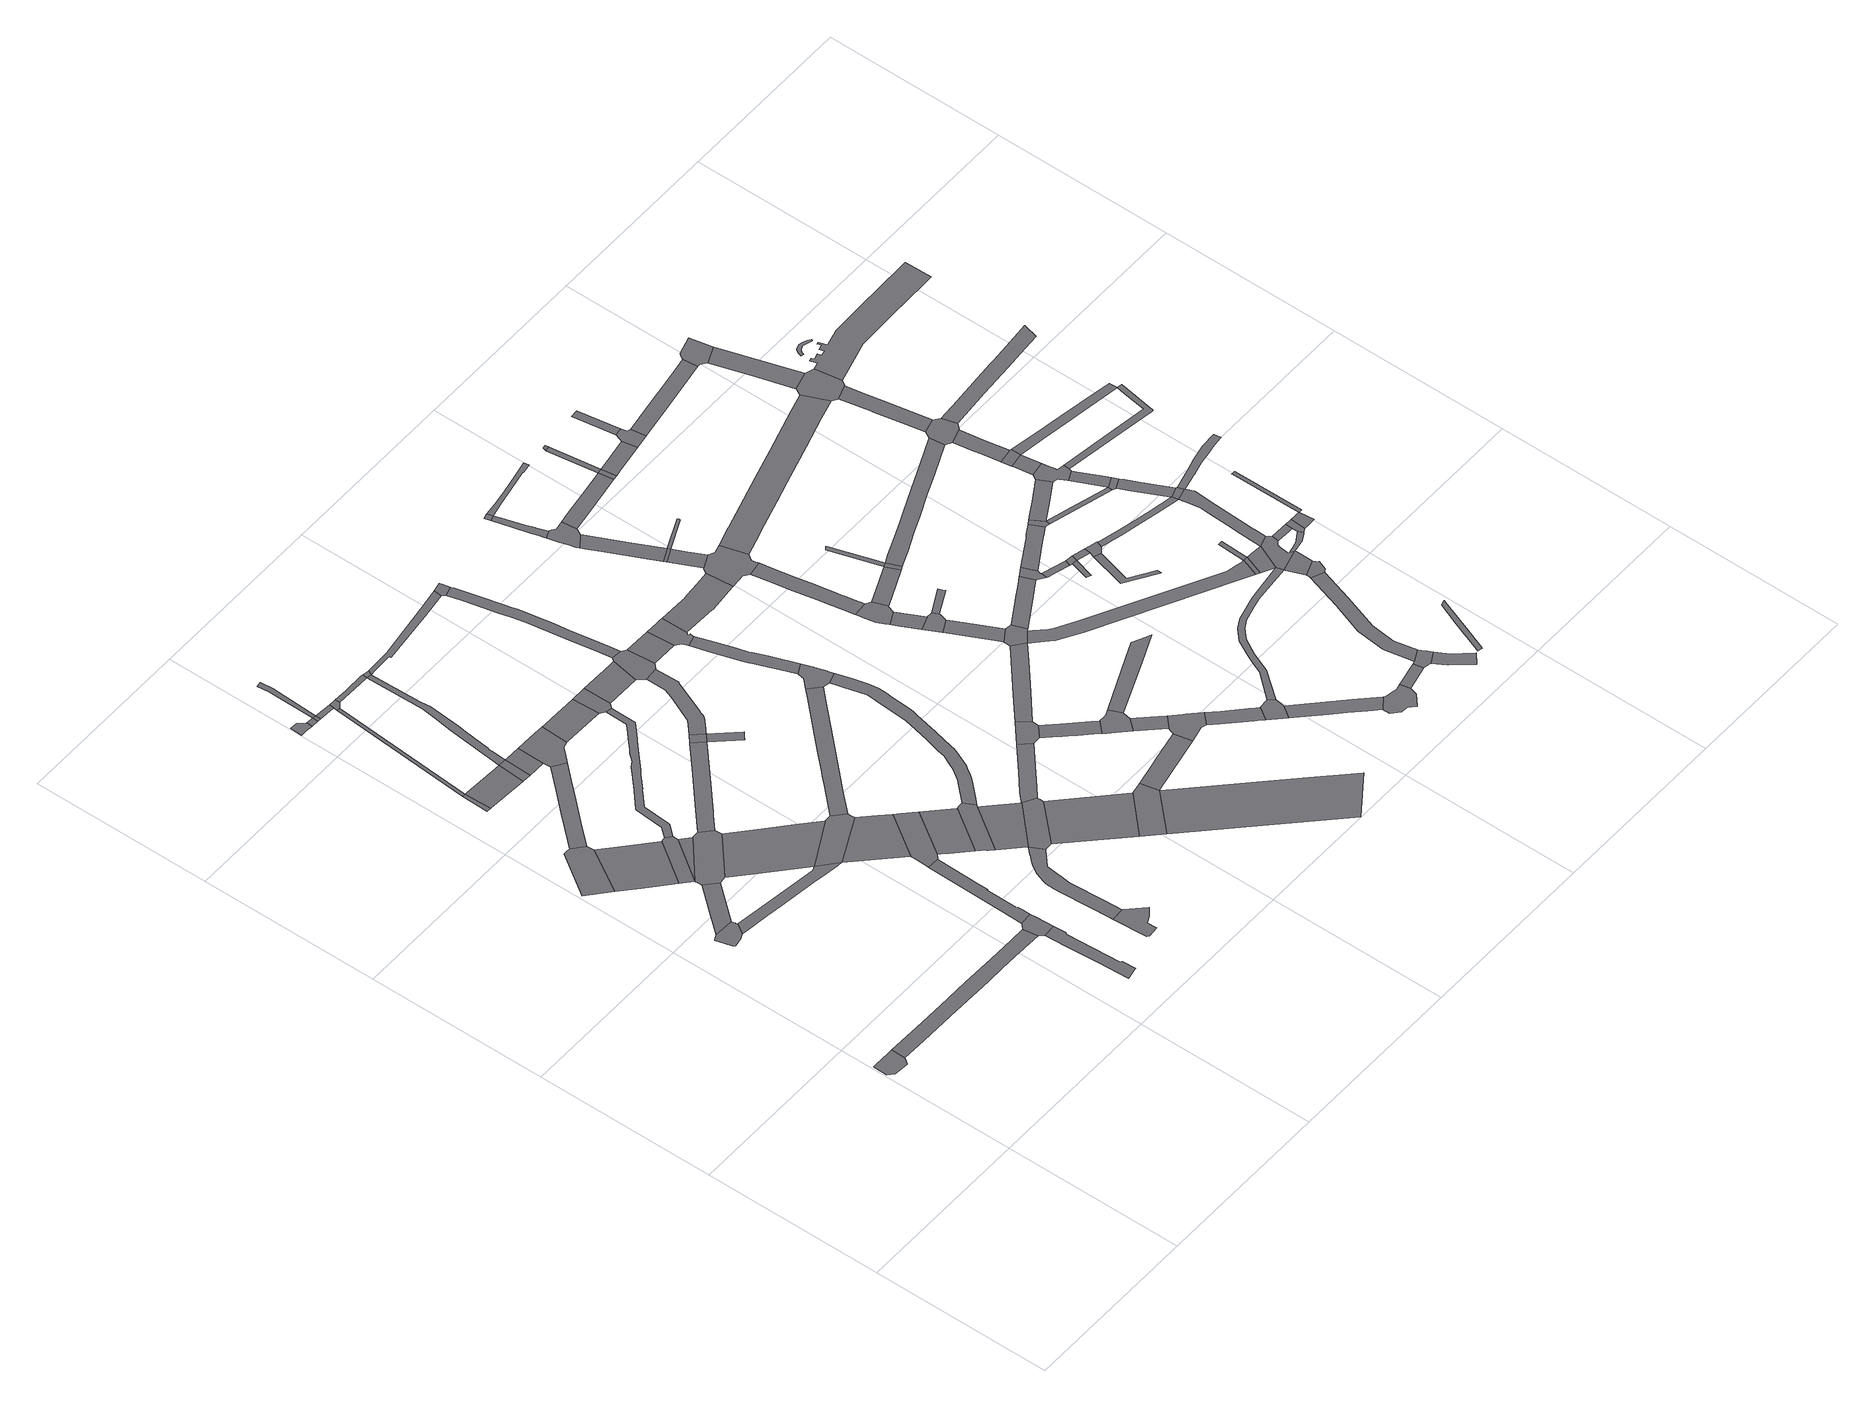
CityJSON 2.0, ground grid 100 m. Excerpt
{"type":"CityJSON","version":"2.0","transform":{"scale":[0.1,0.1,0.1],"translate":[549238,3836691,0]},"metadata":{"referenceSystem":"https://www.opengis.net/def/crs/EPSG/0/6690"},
"CityObjects":{
"road1":{"type":"Road","geometry":[{"type":"MultiSurface","lod":"1","boundaries":[[[0,1,2,3,4,5,6,7,8]]]}]},
"road2":{"type":"Road","geometry":[{"type":"MultiSurface","lod":"1","boundaries":[[[9,10,11,12,13,14,15,16,17,18,19,20,21,22]]]}]},
"road3":{"type":"Road","attributes":{"RoadStructureAttribute.sectionType":"1"},"geometry":[{"type":"MultiSurface","lod":"1","boundaries":[[[23,24,25,26,27,28,8,7,29,30,31,32,33,34,35,36]]]}]},
"road4":{"type":"Road","geometry":[{"type":"MultiSurface","lod":"1","boundaries":[[[37,38,39,40,41,42,43,44]]]}]},
"road5":{"type":"Road","attributes":{"RoadStructureAttribute.sectionType":"1"},"geometry":[{"type":"MultiSurface","lod":"1","boundaries":[[[45,46,47,9,22,48]]]}]},
"road6":{"type":"Road","attributes":{"function":"2","RoadStructureAttribute.sectionType":"1"},"geometry":[{"type":"MultiSurface","lod":"1","boundaries":[[[49,42,41,50,51,52]]]}]},
"road7":{"type":"Road","attributes":{"RoadStructureAttribute.sectionType":"1"},"geometry":[{"type":"MultiSurface","lod":"1","boundaries":[[[53,54,55,56,57,58,59,19,18,60,61,62,63,64,65,66,67]]]}]},
"road8":{"type":"Road","geometry":[{"type":"MultiSurface","lod":"1","boundaries":[[[68,69,70,71]]]}]},
"road9":{"type":"Road","geometry":[{"type":"MultiSurface","lod":"1","boundaries":[[[72,73,52,51,74,75,76,77]]]}]},
"road10":{"type":"Road","attributes":{"function":"2","RoadStructureAttribute.sectionType":"1"},"geometry":[{"type":"MultiSurface","lod":"1","boundaries":[[[75,74,78]]]}]},
"road11":{"type":"Road","geometry":[{"type":"MultiSurface","lod":"1","boundaries":[[[79,80,78,74,81,45,48,82,83,84,85,86,87]]]}]},
"road12":{"type":"Road","attributes":{"RoadStructureAttribute.sectionType":"1"},"geometry":[{"type":"MultiSurface","lod":"1","boundaries":[[[88,89,71,70,90,91,92]]]}]},
"road13":{"type":"Road","attributes":{"RoadStructureAttribute.sectionType":"1"},"geometry":[{"type":"MultiSurface","lod":"1","boundaries":[[[93,94,95,96,37,44,97,98,99,100,101]]]}]},
"road14":{"type":"Road","geometry":[{"type":"MultiSurface","lod":"1","boundaries":[[[102,103,104,105,106,107,108]]]}]},
"road15":{"type":"Road","attributes":{"RoadStructureAttribute.sectionType":"1"},"geometry":[{"type":"MultiSurface","lod":"1","boundaries":[[[109,68,71,110]]]}]},
"road16":{"type":"Road","attributes":{"RoadStructureAttribute.sectionType":"1"},"geometry":[{"type":"MultiSurface","lod":"1","boundaries":[[[111,112,113,114,115,116,117,118,119,120,121]]]}]},
"road17":{"type":"Road","attributes":{"RoadStructureAttribute.sectionType":"1"},"geometry":[{"type":"MultiSurface","lod":"1","boundaries":[[[122,107,106,123,124]]]}]},
"road18":{"type":"Road","geometry":[{"type":"MultiSurface","lod":"1","boundaries":[[[124,123,125,126]]]}]},
"road19":{"type":"Road","geometry":[{"type":"MultiSurface","lod":"1","boundaries":[[[127,128,129,130,36,35,131,117,116]]]}]},
"road20":{"type":"Road","attributes":{"function":"2","RoadStructureAttribute.sectionType":"1"},"geometry":[{"type":"MultiSurface","lod":"1","boundaries":[[[132,133,85,84,134,135,67,136]]]}]},
"road21":{"type":"Road","geometry":[{"type":"MultiSurface","lod":"1","boundaries":[[[137,92,91,138,139]]]}]},
"road22":{"type":"Road","attributes":{"RoadStructureAttribute.sectionType":"1"},"geometry":[{"type":"MultiSurface","lod":"1","boundaries":[[[126,125,140,141,142]]]}]},
"road23":{"type":"Road","attributes":{"RoadStructureAttribute.sectionType":"1"},"geometry":[{"type":"MultiSurface","lod":"1","boundaries":[[[143,144,145,146,124,126]]]}]},
"road24":{"type":"Road","attributes":{"RoadStructureAttribute.sectionType":"1"},"geometry":[{"type":"MultiSurface","lod":"1","boundaries":[[[147,139,138,148,149]]]}]},
"road25":{"type":"Road","geometry":[{"type":"MultiSurface","lod":"1","boundaries":[[[142,141,109,110,150,151,152,153]]]}]},
"road26":{"type":"Road","attributes":{"RoadStructureAttribute.sectionType":"1"},"geometry":[{"type":"MultiSurface","lod":"1","boundaries":[[[154,155,156,157,129,128,158,159,160,161,162,163,164,165]]]}]},
"road27":{"type":"Road","geometry":[{"type":"MultiSurface","lod":"1","boundaries":[[[166,167,136,67,66,168,169,170]]]}]},
"road28":{"type":"Road","attributes":{"RoadStructureAttribute.sectionType":"1"},"geometry":[{"type":"MultiSurface","lod":"1","boundaries":[[[171,172,173,174,175,176,177,137,139,178,179,180,181,182,183,184,185,186,187,188]]]}]},
"road29":{"type":"Road","geometry":[{"type":"MultiSurface","lod":"1","boundaries":[[[189,190,149,148,191,93,101,192,193,194,195]]]}]},
"road30":{"type":"Road","attributes":{"function":"2","RoadStructureAttribute.sectionType":"1"},"geometry":[{"type":"MultiSurface","lod":"1","boundaries":[[[196,168,66,197,198,199]]]}]},
"road31":{"type":"Road","attributes":{"RoadStructureAttribute.sectionType":"1"},"geometry":[{"type":"MultiSurface","lod":"1","boundaries":[[[200,201,202,203,204,205,206,207,208,209,210,211,212,213,214,72,77,215,216,217,218,219,220,221,222,223,224,225,226,227,228,229,230,231]]]}]},
"road32":{"type":"Road","attributes":{"RoadStructureAttribute.sectionType":"1"},"geometry":[{"type":"MultiSurface","lod":"1","boundaries":[[[232,233,153,152,234,171,235]]]}]},
"road33":{"type":"Road","geometry":[{"type":"MultiSurface","lod":"1","boundaries":[[[236,237,238,239,240,241,242,243,244,245]]]}]},
"road34":{"type":"Road","attributes":{"RoadStructureAttribute.sectionType":"1"},"geometry":[{"type":"MultiSurface","lod":"1","boundaries":[[[246,247,248,249,79,87,250,251,252,253,254,255]]]}]},
"road35":{"type":"Road","attributes":{"RoadStructureAttribute.sectionType":"1"},"geometry":[{"type":"MultiSurface","lod":"1","boundaries":[[[256,257,258,259,260,261,262,263,264,265,266,267,268,269,270,271,272,273,239,238,274,275,276,277,278,279,280]]]}]},
"road36":{"type":"Road","geometry":[{"type":"MultiSurface","lod":"1","boundaries":[[[281,199,198,282,283,154,165,284,285,286,287]]]}]},
"road37":{"type":"Road","geometry":[{"type":"MultiSurface","lod":"1","boundaries":[[[235,171,188,288]]]}]},
"road38":{"type":"Road","attributes":{"function":"2","RoadStructureAttribute.sectionType":"1"},"geometry":[{"type":"MultiSurface","lod":"1","boundaries":[[[287,286,289,290,291,292,293]]]}]},
"road39":{"type":"Road","attributes":{"RoadStructureAttribute.sectionType":"1"},"geometry":[{"type":"MultiSurface","lod":"1","boundaries":[[[294,295,195,194,296,297,298,299,300]]]}]},
"road40":{"type":"Road","geometry":[{"type":"MultiSurface","lod":"1","boundaries":[[[301,302,293,292,303,304,305,306,307,308]]]}]},
"road41":{"type":"Road","geometry":[{"type":"MultiSurface","lod":"1","boundaries":[[[309,246,255,310]]]}]},
"road42":{"type":"Road","attributes":{"function":"2","RoadStructureAttribute.sectionType":"7"},"geometry":[{"type":"MultiSurface","lod":"1","boundaries":[[[311,312,307,306,313,256,314]]]}]},
"road43":{"type":"Road","geometry":[{"type":"MultiSurface","lod":"1","boundaries":[[[300,299,315,200,231,316,317,318]]]}]},
"road44":{"type":"Road","geometry":[{"type":"MultiSurface","lod":"1","boundaries":[[[319,320,321,310,255]]]}]},
"road45":{"type":"Road","geometry":[{"type":"MultiSurface","lod":"1","boundaries":[[[314,256,280,322,323,324,325,326,327]]]}]},
"road46":{"type":"Road","attributes":{"RoadStructureAttribute.sectionType":"1"},"geometry":[{"type":"MultiSurface","lod":"1","boundaries":[[[328,329,330,331,332,288,188,333,334,335,336,337,338,339,340,341]]]}]},
"road47":{"type":"Road","attributes":{"RoadStructureAttribute.sectionType":"1"},"geometry":[{"type":"MultiSurface","lod":"1","boundaries":[[[342,343,344,345,346,347,348,166,170,349,350,351,352,353]]]}]},
"road48":{"type":"Road","attributes":{"RoadStructureAttribute.sectionType":"1"},"geometry":[{"type":"MultiSurface","lod":"1","boundaries":[[[354,355,356,357,358,359,360,361,362,363,364,365,366,367,368,369,370,309,310]]]}]},
"road49":{"type":"Road","attributes":{"RoadStructureAttribute.sectionType":"1"},"geometry":[{"type":"MultiSurface","lod":"1","boundaries":[[[371,372,373,318,317,374,375]]]}]},
"road50":{"type":"Road","attributes":{"function":"2","RoadStructureAttribute.sectionType":"1"},"geometry":[{"type":"MultiSurface","lod":"1","boundaries":[[[324,323,376,377,378]]]}]},
"road51":{"type":"Road","geometry":[{"type":"MultiSurface","lod":"1","boundaries":[[[379,380,381,375,374,382,365,364,383,384,385,386,387,388]]]}]},
"road52":{"type":"Road","geometry":[{"type":"MultiSurface","lod":"1","boundaries":[[[389,390,391,378,377,392,393]]]}]},
"road53":{"type":"Road","attributes":{"RoadStructureAttribute.sectionType":"1"},"geometry":[{"type":"MultiSurface","lod":"1","boundaries":[[[394,395,396,397,398,399,400,401,402,403,404,405,406,407,408,409,410,411,412,413,414,415,416,417,418,419,420,421,422,423,424,425,426,427,428,429,430,431,432,433,434,435,436,437,438,439,440,441,442,301,308]]]}]},
"road54":{"type":"Road","attributes":{"RoadStructureAttribute.sectionType":"1"},"geometry":[{"type":"MultiSurface","lod":"1","boundaries":[[[443,444,445,446,447,448,449,314,327,450,451,452,453]]]}]},
"road55":{"type":"Road","attributes":{"RoadStructureAttribute.sectionType":"1"},"geometry":[{"type":"MultiSurface","lod":"1","boundaries":[[[454,455,456,457,458,459,460,461,462,463,464,465,466,467,468,469,470,471,472,473,474,475,476,477,478,479,480,481,482,483,379,388]]]}]},
"road56":{"type":"Road","geometry":[{"type":"MultiSurface","lod":"1","boundaries":[[[484,485,328,341,471,470]]]}]},
"road57":{"type":"Road","attributes":{"RoadStructureAttribute.sectionType":"1"},"geometry":[{"type":"MultiSurface","lod":"1","boundaries":[[[385,384,486,487]]]}]},
"road58":{"type":"Road","geometry":[{"type":"MultiSurface","lod":"1","boundaries":[[[488,489,490,491,492,493,494,495,496,342,353,427,426]]]}]},
"road59":{"type":"Road","geometry":[{"type":"MultiSurface","lod":"1","boundaries":[[[497,498,487,486,499,500,501,502,503,504,505,506,507,508,509,510]]]}]},
"road60":{"type":"Road","attributes":{"RoadStructureAttribute.sectionType":"1"},"geometry":[{"type":"MultiSurface","lod":"1","boundaries":[[[511,512,513,514,515,516,517,518,501,500,519,520,521,522,523,524,525,526,527,528,494,493]]]}]},
"road61":{"type":"Road","geometry":[{"type":"MultiSurface","lod":"1","boundaries":[[[529,443,453,530,531,532]]]}]},
"road62":{"type":"Road","attributes":{"function":"2","RoadStructureAttribute.sectionType":"1"},"geometry":[{"type":"MultiSurface","lod":"1","boundaries":[[[533,534,535,393,392,536,537,538]]]}]},
"road63":{"type":"Road","attributes":{"RoadStructureAttribute.sectionType":"1"},"geometry":[{"type":"MultiSurface","lod":"1","boundaries":[[[539,540,541,389,393,542]]]}]},
"road64":{"type":"Road","attributes":{"RoadStructureAttribute.sectionType":"1"},"geometry":[{"type":"MultiSurface","lod":"1","boundaries":[[[543,544,545,531,530,546,547,548,549,550,551,552]]]}]},
"road65":{"type":"Road","geometry":[{"type":"MultiSurface","lod":"1","boundaries":[[[553,554,555,552,551,556,557,558,559,560,561,562]]]}]},
"road66":{"type":"Road","attributes":{"RoadStructureAttribute.sectionType":"7"},"geometry":[{"type":"MultiSurface","lod":"1","boundaries":[[[563,564,565,566,567,510,509,568,569,570,571,572,573,574]]]}]},
"road67":{"type":"Road","attributes":{"RoadStructureAttribute.sectionType":"1"},"geometry":[{"type":"MultiSurface","lod":"1","boundaries":[[[575,559,558,576,577]]]}]},
"road68":{"type":"Road","attributes":{"RoadStructureAttribute.sectionType":"1"},"geometry":[{"type":"MultiSurface","lod":"1","boundaries":[[[578,579,580,529,532,581,582,583]]]}]},
"road69":{"type":"Road","geometry":[{"type":"MultiSurface","lod":"1","boundaries":[[[584,585,586,587,577,576,588,589,590,539,542,591,592,593]]]}]},
"road70":{"type":"Road","geometry":[{"type":"MultiSurface","lod":"1","boundaries":[[[594,595,596,597]]]}]},
"road71":{"type":"Road","attributes":{"RoadStructureAttribute.sectionType":"1"},"geometry":[{"type":"MultiSurface","lod":"1","boundaries":[[[598,599,600,601,602,603,597,596,604,605,606,607,608,609,610]]]}]},
"road72":{"type":"Road","geometry":[{"type":"MultiSurface","lod":"1","boundaries":[[[611,612,610,609,613,614,615,616,617,618,619]]]}]},
"road73":{"type":"Road","attributes":{"RoadStructureAttribute.sectionType":"1"},"geometry":[{"type":"MultiSurface","lod":"1","boundaries":[[[620,617,616,621,622,623,624,625]]]}]},
"road74":{"type":"Road","geometry":[{"type":"MultiSurface","lod":"1","boundaries":[[[625,624,626,627]]]}]},
"road75":{"type":"Road","attributes":{"RoadStructureAttribute.sectionType":"1"},"geometry":[{"type":"MultiSurface","lod":"1","boundaries":[[[628,629,627,626,630,631]]]}]},
"road76":{"type":"Road","geometry":[{"type":"MultiSurface","lod":"1","boundaries":[[[632,633,634,635,636,637,638,639,640,641,642,643,644,645]]]}]},
"road77":{"type":"Road","attributes":{"RoadStructureAttribute.sectionType":"1"},"geometry":[{"type":"MultiSurface","lod":"1","boundaries":[[[646,647,648,593,592,649,650,651,652,653]]]}]},
"road78":{"type":"Road","attributes":{"RoadStructureAttribute.sectionType":"1"},"geometry":[{"type":"MultiSurface","lod":"1","boundaries":[[[641,640,654,655,656]]]}]},
"road79":{"type":"Road","attributes":{"RoadStructureAttribute.sectionType":"1"},"geometry":[{"type":"MultiSurface","lod":"1","boundaries":[[[657,658,659,660,661,662,663,664,665,666,667,668,669,670,671,672,673,674,675,676,677,634,633]]]}]},
"road80":{"type":"Road","geometry":[{"type":"MultiSurface","lod":"1","boundaries":[[[678,679,631,630,680,681,574,573,682,683,668,667,684,685,686,687]]]}]},
"road81":{"type":"Road","geometry":[{"type":"MultiSurface","lod":"1","boundaries":[[[656,655,688,689,690,691,692]]]}]},
"road82":{"type":"Road","attributes":{"RoadStructureAttribute.sectionType":"1"},"geometry":[{"type":"MultiSurface","lod":"1","boundaries":[[[693,689,688,694,695,696,697,698]]]}]},
"road83":{"type":"Road","attributes":{"RoadStructureAttribute.sectionType":"1"},"geometry":[{"type":"MultiSurface","lod":"1","boundaries":[[[699,700,701,702,703,553,562]]]}]},
"road84":{"type":"Road","attributes":{"RoadStructureAttribute.sectionType":"1"},"geometry":[{"type":"MultiSurface","lod":"1","boundaries":[[[704,705,706,707,708,594,597,709,710,711,712,713,714]]]}]},
"road85":{"type":"Road","geometry":[{"type":"MultiSurface","lod":"1","boundaries":[[[715,653,652,716,717,718]]]}]},
"road86":{"type":"Road","geometry":[{"type":"MultiSurface","lod":"1","boundaries":[[[719,698,697,578,583,720,721,722,723]]]}]},
"road87":{"type":"Road","geometry":[{"type":"MultiSurface","lod":"1","boundaries":[[[724,725,726,625,627]]]}]},
"road88":{"type":"Road","attributes":{"RoadStructureAttribute.sectionType":"1"},"geometry":[{"type":"MultiSurface","lod":"1","boundaries":[[[727,728,729,730,619,618,731,732]]]}]},
"road89":{"type":"Road","geometry":[{"type":"MultiSurface","lod":"1","boundaries":[[[733,734,735,736,692,691]]]}]},
"road90":{"type":"Road","attributes":{"RoadStructureAttribute.sectionType":"1"},"geometry":[{"type":"MultiSurface","lod":"1","boundaries":[[[737,738,739,645,644,740,741]]]}]},
"road91":{"type":"Road","attributes":{"RoadStructureAttribute.sectionType":"1"},"geometry":[{"type":"MultiSurface","lod":"1","boundaries":[[[742,743,717,716,744,745,746,747,748,749,750,751]]]}]},
"road92":{"type":"Road","attributes":{"RoadStructureAttribute.sectionType":"1"},"geometry":[{"type":"MultiSurface","lod":"1","boundaries":[[[752,753,754,755,756,757]]]}]},
"road93":{"type":"Road","geometry":[{"type":"MultiSurface","lod":"1","boundaries":[[[757,756,737,741,758]]]}]},
"road94":{"type":"Road","attributes":{"RoadStructureAttribute.sectionType":"1"},"geometry":[{"type":"MultiSurface","lod":"1","boundaries":[[[759,760,761,762,763,723,722,764,765]]]}]},
"road95":{"type":"Road","geometry":[{"type":"MultiSurface","lod":"1","boundaries":[[[766,727,732,767]]]}]},
"road96":{"type":"Road","attributes":{"RoadStructureAttribute.sectionType":"1"},"geometry":[{"type":"MultiSurface","lod":"1","boundaries":[[[768,769,727,766]]]}]},
"road97":{"type":"Road","geometry":[{"type":"MultiSurface","lod":"1","boundaries":[[[770,771,772,773,751,750,774,775,776,777,778,779,780,781,782,783,784,785,786]]]}]},
"road98":{"type":"Road","geometry":[{"type":"MultiSurface","lod":"1","boundaries":[[[787,788,769,768]]]}]},
"road99":{"type":"Road","attributes":{"RoadStructureAttribute.sectionType":"1"},"geometry":[{"type":"MultiSurface","lod":"1","boundaries":[[[789,790,791,766,767,792,793]]]}]},
"road100":{"type":"Road","geometry":[{"type":"MultiSurface","lod":"1","boundaries":[[[794,795,759,765,796,797,798,799]]]}]},
"road101":{"type":"Road","attributes":{"RoadStructureAttribute.sectionType":"1"},"geometry":[{"type":"MultiSurface","lod":"1","boundaries":[[[800,801,802,803,804,805,806,807,808,809,810,720,583,811,812,813,814,815,816,817,818,819,820,821]]]}]},
"road102":{"type":"Road","attributes":{"RoadStructureAttribute.sectionType":"1"},"geometry":[{"type":"MultiSurface","lod":"1","boundaries":[[[822,786,785,823]]]}]},
"road103":{"type":"Road","attributes":{"RoadStructureAttribute.sectionType":"1"},"geometry":[{"type":"MultiSurface","lod":"1","boundaries":[[[824,825,826,827,828,829,830,831,832,833,834,835,715,718,836,837,838,839,840,841,842,843,844,845,846]]]}]},
"road104":{"type":"Road","attributes":{"RoadStructureAttribute.sectionType":"1"},"geometry":[{"type":"MultiSurface","lod":"1","boundaries":[[[847,848,797,796,849,850,851,852]]]}]},
"road105":{"type":"Road","geometry":[{"type":"MultiSurface","lod":"1","boundaries":[[[853,854,855,856]]]}]},
"road106":{"type":"Road","geometry":[{"type":"MultiSurface","lod":"1","boundaries":[[[857,858,859,860,861,789,793,862,863]]]}]},
"road107":{"type":"Road","attributes":{"RoadStructureAttribute.sectionType":"1"},"geometry":[{"type":"MultiSurface","lod":"1","boundaries":[[[864,865,860,859]]]}]},
"road108":{"type":"Road","geometry":[{"type":"MultiSurface","lod":"1","boundaries":[[[852,851,853,856,866]]]}]},
"road109":{"type":"Road","attributes":{"RoadStructureAttribute.sectionType":"1"},"geometry":[{"type":"MultiSurface","lod":"1","boundaries":[[[867,868,869,870,871,872,687,686,873,874,875,876,877,878,879]]]}]},
"road110":{"type":"Road","attributes":{"RoadStructureAttribute.sectionType":"1"},"geometry":[{"type":"MultiSurface","lod":"1","boundaries":[[[880,881,882,794,799,883,884,885,886,887]]]}]},
"road111":{"type":"Road","geometry":[{"type":"MultiSurface","lod":"1","boundaries":[[[888,889,890,891,822,823,892,893,894,895]]]}]},
"road112":{"type":"Road","attributes":{"RoadStructureAttribute.sectionType":"1"},"geometry":[{"type":"MultiSurface","lod":"1","boundaries":[[[896,897,898,899,900,901,902,903,904]]]}]},
"road113":{"type":"Road","attributes":{"RoadStructureAttribute.sectionType":"1"},"geometry":[{"type":"MultiSurface","lod":"1","boundaries":[[[866,856,905,906]]]}]},
"road114":{"type":"Road","attributes":{"RoadStructureAttribute.sectionType":"1"},"geometry":[{"type":"MultiSurface","lod":"1","boundaries":[[[907,908,909,910,911,912,913,914,915,757,758,916,917,918,919,920,921,922]]]}]},
"road115":{"type":"Road","attributes":{"RoadStructureAttribute.sectionType":"1"},"geometry":[{"type":"MultiSurface","lod":"1","boundaries":[[[923,895,894,924,925,926]]]}]},
"road116":{"type":"Road","geometry":[{"type":"MultiSurface","lod":"1","boundaries":[[[906,905,896,904,927,928]]]}]},
"road117":{"type":"Road","geometry":[{"type":"MultiSurface","lod":"1","boundaries":[[[929,880,887,930,931]]]}]},
"road118":{"type":"Road","attributes":{"RoadStructureAttribute.sectionType":"1"},"geometry":[{"type":"MultiSurface","lod":"1","boundaries":[[[932,933,934,935,936,891,890,937,938,939,940]]]}]},
"road119":{"type":"Road","attributes":{"RoadStructureAttribute.sectionType":"1"},"geometry":[{"type":"MultiSurface","lod":"1","boundaries":[[[941,942,943,863,862,944,945]]]}]},
"road120":{"type":"Road","geometry":[{"type":"MultiSurface","lod":"1","boundaries":[[[821,820,946,947]]]}]},
"road121":{"type":"Road","attributes":{"RoadStructureAttribute.sectionType":"1"},"geometry":[{"type":"MultiSurface","lod":"1","boundaries":[[[948,949,950,951,952,953,954,955,956,957]]]}]},
"road122":{"type":"Road","attributes":{"RoadStructureAttribute.sectionType":"1"},"geometry":[{"type":"MultiSurface","lod":"1","boundaries":[[[958,959,960,929,931,961,962,963,964,965]]]}]},
"road123":{"type":"Road","attributes":{"RoadStructureAttribute.sectionType":"1"},"geometry":[{"type":"MultiSurface","lod":"1","boundaries":[[[966,967,968,947,946,969,970,824,971]]]}]},
"road124":{"type":"Road","geometry":[{"type":"MultiSurface","lod":"1","boundaries":[[[972,973,974,821,947]]]}]},
"road125":{"type":"Road","attributes":{"RoadStructureAttribute.sectionType":"1"},"geometry":[{"type":"MultiSurface","lod":"1","boundaries":[[[975,976,931,930,977,978]]]}]},
"road126":{"type":"Road","attributes":{"RoadStructureAttribute.sectionType":"1"},"geometry":[{"type":"MultiSurface","lod":"1","boundaries":[[[979,980,981,982,983,928,927,984,985,986,987,988,989,990,991]]]}]},
"road127":{"type":"Road","geometry":[{"type":"MultiSurface","lod":"1","boundaries":[[[992,993,994,995,996,846,997,998,999,1000,1001]]]}]},
"road128":{"type":"Road","geometry":[{"type":"MultiSurface","lod":"1","boundaries":[[[1002,1001,1000,1003,1004,1005,1006,1007,1008,1009,1010,932,940,1011,1012,1013,1014]]]}]},
"road129":{"type":"Road","geometry":[{"type":"MultiSurface","lod":"1","boundaries":[[[1015,1016,1017,971,824,846,996,1018,1019,1020,1021,1022,1023,1024,1025,1026,1027,1028,1029]]]}]},
"road130":{"type":"Road","geometry":[{"type":"MultiSurface","lod":"1","boundaries":[[[1030,1031,1032,1033,1034,958,965,1035,1036,1037,1038,1039,1040,1041,1042]]]}]},
"road131":{"type":"Road","attributes":{"RoadStructureAttribute.sectionType":"1"},"geometry":[{"type":"MultiSurface","lod":"1","boundaries":[[[1043,1044,1045,1046,1047,1034,1033]]]}]},
"road132":{"type":"Road","attributes":{"RoadStructureAttribute.sectionType":"1"},"geometry":[{"type":"MultiSurface","lod":"1","boundaries":[[[1048,1049,1050,1051,1052,1018,996,1053,1054,1055,1056,1057,1058]]]}]},
"road133":{"type":"Road","geometry":[{"type":"MultiSurface","lod":"1","boundaries":[[[1059,1060,1061,1046,1045,1062]]]}]},
"road134":{"type":"Road","attributes":{"RoadStructureAttribute.sectionType":"1"},"geometry":[{"type":"MultiSurface","lod":"1","boundaries":[[[1063,1064,1039,1038,1065,978,1066]]]}]},
"road135":{"type":"Road","attributes":{"RoadStructureAttribute.sectionType":"1"},"geometry":[{"type":"MultiSurface","lod":"1","boundaries":[[[1067,1068,1069,1070,1071,1072,1073,1074,1075,1076,1077,990,1078,1079,1080,1081,1082,1083,1084,1085,971,1017]]]}]},
"road136":{"type":"Road","attributes":{"RoadStructureAttribute.sectionType":"1"},"geometry":[{"type":"MultiSurface","lod":"1","boundaries":[[[1086,1087,1088,1089,1090,1091,1060,1059]]]}]},
"road137":{"type":"Road","attributes":{"RoadStructureAttribute.sectionType":"1"},"geometry":[{"type":"MultiSurface","lod":"1","boundaries":[[[1092,1093,1029,1028,1094,1095,1096,1097,1098]]]}]},
"road138":{"type":"Road","geometry":[{"type":"MultiSurface","lod":"1","boundaries":[[[1066,978,977,1099,1100,1101,1102]]]}]},
"road139":{"type":"Road","geometry":[{"type":"MultiSurface","lod":"1","boundaries":[[[1103,1104,907,922,1088,1087,1105,1106]]]}]},
"road140":{"type":"Road","attributes":{"RoadStructureAttribute.sectionType":"1"},"geometry":[{"type":"MultiSurface","lod":"1","boundaries":[[[1107,1108,1109,1110,1102,1101,1111,1112,1113,1114,991,1115]]]}]},
"road141":{"type":"Road","attributes":{"RoadStructureAttribute.sectionType":"1"},"geometry":[{"type":"MultiSurface","lod":"1","boundaries":[[[1116,1117,1118,1119,1120,1121,1122,1123,1124,1125,1104,1103]]]}]},
"road142":{"type":"Road","geometry":[{"type":"MultiSurface","lod":"1","boundaries":[[[1115,991,990,1077,1126]]]}]},
"road143":{"type":"Road","geometry":[{"type":"MultiSurface","lod":"1","boundaries":[[[1127,1128,1129,1130,1131,1132,941,945,1133,1134,1135,1136,1137]]]}]},
"road144":{"type":"Road","geometry":[{"type":"MultiSurface","lod":"1","boundaries":[[[1098,1097,1138,1048,1058,1139,1140]]]}]},
"road145":{"type":"Road","geometry":[{"type":"MultiSurface","lod":"1","boundaries":[[[1141,1142,1143,1144,867,879,1145,1121,1120,1146,1147]]]}]},
"road146":{"type":"Road","attributes":{"RoadStructureAttribute.sectionType":"1"},"geometry":[{"type":"MultiSurface","lod":"1","boundaries":[[[1148,1137,1136,1149,1142,1141]]]}]},
"road147":{"type":"Road","attributes":{"RoadStructureAttribute.sectionType":"1"},"geometry":[{"type":"MultiSurface","lod":"1","boundaries":[[[1150,1151,1140,1139,1152,1153,1154]]]}]},
"road148":{"type":"Road","attributes":{"RoadStructureAttribute.sectionType":"1"},"geometry":[{"type":"MultiSurface","lod":"1","boundaries":[[[1155,1156,1157,1158,1154,1159]]]}]},
"road149":{"type":"Road","attributes":{"RoadStructureAttribute.sectionType":"1"},"geometry":[{"type":"MultiSurface","lod":"1","boundaries":[[[1160,1161,1162,1163,1164,1165,1166,1167,1168,1169,1126,1077,1170,1171,1172,1173,1174,1175,1176,1177,1178,1179]]]}]},
"road150":{"type":"Road","geometry":[{"type":"MultiSurface","lod":"1","boundaries":[[[1180,1181,1182,1183,1184,1185,1186,1187,1188,1189,1190,1191,1192,1193,1194,1195]]]}]},
"road151":{"type":"Road","attributes":{"RoadStructureAttribute.sectionType":"1"},"geometry":[{"type":"MultiSurface","lod":"1","boundaries":[[[1196,1197,1198,1199,1042,1041,1200,1201,1202,1203,1204]]]}]},
"road152":{"type":"Road","attributes":{"RoadStructureAttribute.sectionType":"1"},"geometry":[{"type":"MultiSurface","lod":"1","boundaries":[[[1205,1206,1207,1208,1209,1210,1211,1212,1213,1214,1062,1045,1215,1216,1217,1218,1219,1220,1196,1221]]]}]},
"road153":{"type":"Road","attributes":{"RoadStructureAttribute.sectionType":"1"},"geometry":[{"type":"MultiSurface","lod":"1","boundaries":[[[1222,1223,1224,1225,1226,1106,1105,1227,1228,1229,1230]]]}]},
"road154":{"type":"Road","attributes":{"RoadStructureAttribute.sectionType":"1"},"geometry":[{"type":"MultiSurface","lod":"1","boundaries":[[[1231,1232,1233,1234,1235,1236,1237,1238,1239,1240,1241,1242,1243,1244,1245,1246,1247,1248,1249,1147,1146,1250,1251,1252,1253,1254,1255,1256,1257]]]}]}
},
"vertices":[
[123,817,0],[36,818,0],[15,818,0],[14,738,0],[42,711,0],[124,705,0],[142,727,0],[149,737,0],[150,817,0],
[213,1912,0],[198,1904,0],[182,1896,0],[205,1815,0],[208,1810,0],[211,1805,0],[216,1796,0],[266,1807,0],[268,1808,0],[294,1820,0],[331,1875,0],[329,1886,0],[328,1889,0],[323,1909,0],
[1044,807,0],[891,807,0],[702,810,0],[637,811,0],[515,812,0],[336,814,0],[292,735,0],[536,732,0],[771,729,0],[874,729,0],[972,728,0],[1044,727,0],[1140,725,0],[1129,806,0],
[218,2788,0],[196,2788,0],[178,2787,0],[21,2558,0],[135,2455,0],[282,2694,0],[281,2711,0],[280,2734,0],
[422,2161,0],[420,2158,0],[322,2041,0],[483,2101,0],
[396,2591,0],[229,2370,0],[361,2251,0],[520,2478,0],
[832,1815,0],[829,1814,0],[826,1813,0],[818,1811,0],[811,1810,0],[764,1816,0],[539,1846,0],[309,1818,0],[460,1798,0],[546,1786,0],[757,1758,0],[836,1747,0],[912,1736,0],[938,1733,0],[838,1820,0],
[169,3386,0],[164,3236,0],[189,3234,0],[186,3385,0],
[547,2481,0],[536,2480,0],[419,2200,0],[578,2426,0],[578,2443,0],[578,2456,0],
[630,2380,0],
[670,2380,0],[647,2380,0],[420,2181,0],[488,2102,0],[506,2103,0],[523,2105,0],[732,2286,0],[731,2304,0],[729,2327,0],
[203,3384,0],[198,3385,0],[194,3234,0],[418,3222,0],[428,3371,0],
[569,3177,0],[468,3065,0],[370,2956,0],[253,2827,0],[280,2735,0],[362,2828,0],[479,2957,0],[559,3046,0],[637,3131,0],
[9,4284,0],[7,4249,0],[6,4217,0],[40,4216,0],[81,4213,0],[82,4245,0],[50,4281,0],
[232,4183,0],[250,4182,0],
[1263,239,0],[1258,315,0],[1248,323,0],[1231,626,0],[1238,636,0],[1234,704,0],[1164,700,0],[1171,581,0],[1182,399,0],[1192,226,0],[1253,238,0],
[118,4243,0],[122,4211,0],[123,4243,0],
[142,4210,0],[143,4239,0],
[1228,808,0],[1226,838,0],[1156,834,0],[1152,829,0],[1159,706,0],
[993,2051,0],[859,2172,0],[627,2010,0],[754,1897,0],[1097,1957,0],
[428,3373,0],[469,3220,0],[472,3372,0],
[230,4205,0],[234,4205,0],[238,4231,0],
[154,4506,0],[149,4574,0],[119,4570,0],[127,4503,0],
[490,3371,0],[565,3218,0],[569,3369,0],
[262,4191,0],[267,4195,0],[278,4204,0],[279,4230,0],
[1165,1394,0],[1164,1304,0],[1161,1140,0],[1158,958,0],[1224,882,0],[1224,899,0],[1224,911,0],[1218,917,0],[1221,1093,0],[1226,1092,0],[1226,1138,0],[1230,1392,0],
[1135,1957,0],[1115,1957,0],[1197,1862,0],[1196,1880,0],[1196,1902,0],
[481,4200,0],[488,3874,0],[475,3780,0],[462,3688,0],[440,3481,0],[438,3463,0],[438,3461,0],[478,3457,0],[478,3464,0],[479,3477,0],[479,3479,0],[481,3481,0],[498,3629,0],[507,3677,0],[521,3855,0],[520,3875,0],[515,3917,0],[508,4197,0],
[688,3366,0],[615,3368,0],[567,3204,0],[679,3178,0],[703,3205,0],[739,3214,0],[744,3365,0],
[1276,1783,0],[1050,1621,0],[1167,1504,0],[1324,1735,0],
[1003,3188,0],[1001,3063,0],[901,2969,0],[888,2958,0],[883,2953,0],[869,2941,0],[832,2899,0],[803,2882,0],[770,2850,0],[751,2832,0],[694,2779,0],[608,2700,0],[605,2697,0],[604,2694,0],[591,2533,0],[619,2504,0],[629,2516,0],[630,2527,0],[642,2677,0],[706,2737,0],[721,2750,0],[724,2752,0],[790,2813,0],[812,2833,0],[870,2886,0],[908,2922,0],[948,2959,0],[955,2966,0],[980,2989,0],[1032,3037,0],[1035,3040,0],[1037,3181,0],
[477,4228,0],[358,4229,0],[473,4201,0],[483,4227,0],
[1582,450,0],[1517,515,0],[1514,518,0],[1441,513,0],[1453,324,0],[1464,315,0],[1524,319,0],[1520,374,0],[1558,391,0],[1604,427,0],
[1092,2760,0],[945,2626,0],[802,2498,0],[673,2383,0],[797,2387,0],[813,2401,0],[816,2404,0],[947,2522,0],[1072,2634,0],[1146,2701,0],
[1555,1109,0],[1547,1101,0],[1521,1074,0],[1523,1072,0],[1490,1038,0],[1470,1014,0],[1456,991,0],[1445,970,0],[1436,946,0],[1429,923,0],[1423,899,0],[1421,879,0],[1421,873,0],[1420,863,0],[1420,848,0],[1422,816,0],[1432,651,0],[1439,539,0],[1508,619,0],[1495,814,0],[1501,867,0],[1504,899,0],[1512,963,0],[1588,1031,0],[1592,1035,0],
[1352,1707,0],[1167,1486,0],[1166,1417,0],[1239,1401,0],[1245,1407,0],[1253,1415,0],[1411,1648,0],
[521,4221,0],
[1280,1390,0],[1293,1376,0],[1294,1375,0],[1381,1289,0],[1539,1521,0],
[854,3361,0],[765,3364,0],[744,3214,0],[925,3210,0],[928,3210,0],[976,3208,0],[969,3361,0],
[1581,1523,0],[1555,1522,0],[1421,1249,0],[1418,1246,0],[1422,1242,0],[1444,1220,0],[1605,1454,0],[1614,1463,0],
[1129,2793,0],[1183,2734,0],
[1751,1309,0],[1620,1439,0],[1553,1111,0],[1754,1306,0],
[1001,3189,0],[1037,3183,0],[1058,3207,0],[1056,3360,0],
[1264,2568,0],[1282,2585,0],[1302,2602,0],
[1614,1035,0],[1636,1035,0],[1824,1232,0],[1824,1249,0],[1823,1263,0],[1823,1266,0],
[1106,4291,0],[978,4273,0],[662,4226,0],[643,4225,0],[606,4223,0],[511,4197,0],[528,4198,0],[603,4201,0],[648,4203,0],[651,4203,0],[652,4192,0],[861,4217,0],[950,4225,0],[1102,4247,0],
[1696,2544,0],[1653,2500,0],[1520,2361,0],[1425,2262,0],[1340,2174,0],[1301,2133,0],[1273,2103,0],[1274,1986,0],[1379,2096,0],[1532,2255,0],[1693,2424,0],[1755,2488,0],
[1194,2744,0],[1205,2755,0],[1260,2805,0],[1266,2818,0],[1273,2837,0],[1279,2852,0],[1312,2927,0],[1358,3034,0],[1361,3039,0],[1360,3044,0],[1358,3173,0],[1282,3166,0],[1282,3163,0],[1284,3057,0],[1264,3007,0],[1196,2855,0],[1177,2836,0],
[1260,3356,0],[1204,3357,0],[1137,3359,0],[1247,3203,0],[1275,3356,0],
[1731,938,0],[1927,742,0],[2124,934,0],
[1290,3375,0],[1286,3370,0],[1285,3369,0],[1262,3190,0],[1360,3174,0],[1385,3199,0],[1372,3353,0],[1356,3364,0],[1348,3370,0],[1346,3371,0],
[2191,947,0],[2157,941,0],[2139,937,0],[2018,650,0],[2212,847,0],
[1650,1501,0],[1662,1513,0],[1706,1559,0],[1727,1580,0],[1744,1604,0],[1767,1639,0],[1779,1655,0],[1783,1663,0],[1790,1679,0],[1800,1701,0],[1814,1733,0],[1822,1751,0],[1827,1765,0],[1832,1788,0],[1843,1840,0],[1857,1899,0],[1872,1967,0],[1888,2034,0],[1892,2057,0],[1895,2078,0],[1899,2115,0],[1903,2183,0],[1907,2242,0],[1908,2263,0],[1908,2276,0],[1907,2288,0],[1905,2302,0],[1900,2333,0],[1890,2371,0],[1879,2416,0],[1868,2457,0],[1862,2481,0],[1856,2498,0],[1795,2480,0],[1805,2440,0],[1813,2410,0],[1843,2292,0],[1837,2200,0],[1828,2063,0],[1827,2049,0],[1812,1982,0],[1791,1898,0],[1771,1814,0],[1762,1774,0],[1736,1718,0],[1721,1687,0],[1683,1629,0],[1623,1568,0],[1614,1559,0],
[2030,1552,0],[1899,1438,0],[1853,1398,0],[1801,1354,0],[1787,1339,0],[1762,1314,0],[1760,1312,0],[1879,1315,0],[1906,1338,0],[1976,1399,0],[2085,1493,0],
[1337,3425,0],[1321,3531,0],[1302,3642,0],[1289,3726,0],[1274,3821,0],[1271,3840,0],[1266,3866,0],[1259,3898,0],[1255,3919,0],[1247,3945,0],[1239,3981,0],[1229,4017,0],[1217,4068,0],[1206,4113,0],[1190,4180,0],[1177,4233,0],[1173,4246,0],[1119,4232,0],[1123,4216,0],[1137,4160,0],[1155,4086,0],[1182,3974,0],[1200,3901,0],[1215,3839,0],[1218,3818,0],[1226,3769,0],[1235,3709,0],[1250,3619,0],[1258,3576,0],[1279,3443,0],
[1161,4293,0],[1159,4303,0],
[1530,3198,0],[1519,3350,0],
[1846,2532,0],[1845,2535,0],[1827,2597,0],[1825,2601,0],[1821,2613,0],[1805,2661,0],[1747,2631,0],[1742,2601,0],[1740,2591,0],
[1615,3348,0],[1594,3348,0],[1561,3175,0],[1571,3143,0],[1633,3161,0],[1634,3180,0],[1634,3183,0],[1633,3182,0],[1627,3180,0],[1626,3182,0],[1623,3193,0],[1629,3199,0],[1630,3201,0],[1631,3347,0],
[1787,2707,0],[1769,2755,0],[1749,2811,0],[1736,2842,0],[1719,2886,0],[1713,2901,0],[1695,2961,0],[1663,3065,0],[1599,3048,0],[1638,2924,0],[1651,2881,0],[1661,2854,0],[1664,2846,0],[1666,2841,0],[1683,2800,0],[1698,2761,0],[1714,2718,0],[1732,2669,0],
[2137,1645,0],[2126,1493,0],[2186,1546,0],[2189,1584,0],
[2691,367,0],[2519,539,0],[2219,840,0],[2319,349,0],[2665,4,0],[2893,164,0],
[2535,1018,0],[2369,984,0],[2319,973,0],[2556,919,0],
[2361,1365,0],[2301,1428,0],[2259,1471,0],[2190,1427,0],[2202,1415,0],[2242,1372,0],[2251,1362,0],[2303,1309,0],[2329,1282,0],[2388,1338,0],
[2463,1352,0],[2445,1344,0],[2428,1337,0],[2346,1264,0],[2377,1233,0],[2433,1174,0],[2486,1237,0],[2490,1261,0],[2493,1280,0],[2493,1282,0],
[1903,3354,0],[1818,3346,0],[1787,3343,0],[1785,3344,0],[1777,3344,0],[1734,3199,0],[1821,3198,0],[1822,3194,0],[1879,3200,0],[1955,3207,0],[1994,3210,0],[1981,3362,0],
[2555,1164,0],[2549,1054,0],[2607,1111,0],
[2498,1960,0],[2390,1866,0],[2268,1759,0],[2327,1703,0],[2475,1831,0],[2564,1909,0],
[2670,1047,0],[2660,1056,0],[2626,1091,0],[2626,1092,0],[2542,1034,0],[2540,1029,0],[2537,1018,0],[2647,938,0],[2674,929,0],[2731,986,0],
[1641,4400,0],[1612,4392,0],[1620,4361,0],[1649,4369,0],
[1733,4111,0],[1714,4166,0],[1712,4170,0],[1694,4219,0],[1680,4267,0],[1660,4333,0],[1649,4251,0],[1674,4161,0],[1674,4158,0],[1685,4118,0],[1691,4098,0],[1693,4089,0],[1735,4105,0],
[1770,4085,0],[1748,4098,0],[1711,4021,0],[1724,3976,0],[1733,3941,0],[1740,3925,0],[1809,3975,0],[1826,4010,0],[1817,4093,0],
[1910,3769,0],[1758,3890,0],[1787,3830,0],[1888,3621,0],[1915,3567,0],[1991,3603,0],
[1922,3551,0],[1999,3587,0],
[2033,3516,0],[2003,3577,0],[1999,3392,0],[2076,3428,0],
[2311,2645,0],[2288,2658,0],[2209,2650,0],[2218,2601,0],[2223,2572,0],[2225,2564,0],[2228,2544,0],[2248,2507,0],[2258,2487,0],[2331,2523,0],[2341,2558,0],[2342,2562,0],[2346,2563,0],[2317,2641,0],
[2890,826,0],[2880,836,0],[2784,932,0],[2718,884,0],[2833,770,0],[2845,758,0],[2871,732,0],[2917,799,0],
[2282,2437,0],[2326,2349,0],[2403,2378,0],
[2287,2665,0],[2277,2715,0],[2267,2765,0],[2266,2775,0],[2261,2802,0],[2253,2847,0],[2251,2855,0],[2234,2940,0],[2217,3025,0],[2195,3143,0],[2184,3207,0],[2103,3193,0],[2122,3097,0],[2141,2994,0],[2159,2904,0],[2171,2846,0],[2183,2782,0],[2187,2760,0],[2188,2755,0],[2197,2713,0],[2208,2652,0],
[2110,3410,0],[2077,3426,0],[1997,3389,0],[1989,3376,0],[2073,3217,0],[2083,3209,0],[2180,3227,0],[2176,3246,0],[2198,3279,0],[2156,3423,0],
[2370,2261,0],[2443,2298,0],[2452,2340,0],[2453,2345,0],[2435,2377,0],
[2507,2168,0],[2380,2243,0],[2448,2107,0],[2489,2024,0],[2502,2000,0],[2570,2045,0],
[2802,1413,0],[2964,1482,0],[2914,1505,0],[2866,1528,0],[2784,1493,0],
[2002,4464,0],[1918,4445,0],[1808,4424,0],[1739,4411,0],[1729,4410,0],[1696,4380,0],[1735,4389,0],[1829,4406,0],[1951,4430,0],[1954,4426,0],[2007,4436,0],
[2975,803,0],[2949,655,0],[2994,721,0],[3001,774,0],
[2594,2041,0],[2623,1956,0],[2625,1957,0],[2635,1963,0],[2607,2039,0],
[2172,3666,0],[2170,3674,0],[2166,3681,0],
[2166,4150,0],[2149,4147,0],[2019,4126,0],[1877,4103,0],[1934,4028,0],[2179,4068,0],
[2587,2414,0],[2580,2431,0],[2573,2448,0],[2572,2448,0],
[2528,2732,0],[2520,2729,0],[2433,2691,0],[2476,2620,0],[2561,2658,0],
[3222,494,0],[3083,632,0],[2964,639,0],[3082,522,0],[3146,459,0],[3211,393,0],[3223,381,0],[3230,374,0],[3262,342,0],[3326,391,0],
[2462,3023,0],[2461,3027,0],[2452,3020,0],[2444,3014,0],[2527,2735,0],[2550,2744,0],
[2583,2668,0],
[2870,2197,0],[2847,2183,0],[2797,2153,0],[2757,2129,0],[2738,2117,0],[2762,2040,0],[2902,2124,0],
[2193,4154,0],[2205,4072,0],
[2153,4435,0],[2126,4427,0],
[3419,374,0],[3402,370,0],[3371,376,0],[3334,382,0],[3263,328,0],[3263,317,0],[3264,301,0],[3305,262,0],[3321,261,0],[3343,261,0],[3373,231,0],[3377,227,0],[3437,280,0],[3443,303,0],[3444,310,0],[3448,323,0],[3435,377,0],
[2151,4454,0],[2131,4451,0],
[2392,4187,0],[2285,4169,0],[2199,4155,0],[2246,4079,0],[2406,4105,0],
[2919,2227,0],[2881,2204,0],[2944,2093,0],[2950,2129,0],[2946,2130,0],[2952,2153,0],
[3591,1435,0],[3585,1436,0],[3557,1442,0],[3502,1455,0],[3488,1459,0],[2827,1803,0],[2706,1871,0],[2701,1876,0],[2692,1886,0],[2643,1936,0],[2624,1954,0],[2577,1895,0],[2589,1883,0],[2638,1833,0],[2658,1813,0],[2664,1810,0],[2781,1743,0],[3334,1457,0],[3489,1376,0],[3524,1357,0],[3564,1337,0],[3599,1435,0],
[3575,408,0],[3587,355,0],
[3657,1289,0],[3652,1288,0],[3586,1279,0],[3485,1266,0],[3438,1259,0],[3297,1221,0],[3296,1221,0],[3245,1193,0],[3188,1138,0],[3137,1046,0],[3117,998,0],[3093,942,0],[3121,925,0],[3166,1032,0],[3214,1118,0],[3264,1167,0],[3308,1190,0],[3332,1197,0],[3395,1214,0],[3444,1227,0],[3445,1228,0],[3606,1243,0],[3669,1249,0],
[3015,2109,0],[2962,2125,0],[2952,2091,0],[3002,2076,0],[3073,2056,0],[3083,2089,0],
[3089,2051,0],[3058,1948,0],[3084,1939,0],[3116,2048,0],
[2466,4206,0],[2457,4210,0],[2451,4241,0],[2406,4233,0],[2397,4202,0],[2490,4119,0],[2477,4201,0],
[2413,4472,0],[2372,4469,0],
[3126,2085,0],
[3139,3714,0],[3032,3683,0],[2776,3606,0],[2596,3553,0],[2274,3458,0],[2270,3457,0],[2282,3304,0],[2390,3337,0],[2539,3382,0],[2664,3419,0],[2897,3488,0],[3082,3543,0],[3199,3576,0],
[3154,2368,0],[3099,2335,0],[3079,2322,0],[3056,2215,0],[3120,2254,0],[3158,2277,0],[3190,2296,0],[3192,2297,0],
[3679,408,0],[3676,415,0],[3659,445,0],[3594,412,0],[3618,349,0],[3623,348,0],[3631,346,0],[3694,382,0],
[3184,2001,0],[3135,1821,0],[3129,1798,0],[3293,1694,0],[3299,1690,0],[3299,1703,0],[3299,1715,0],[3171,1798,0],[3221,1986,0],
[3192,2029,0],[3198,2066,0],
[3299,3071,0],[3142,3002,0],[2991,2936,0],[2852,2875,0],[2800,2852,0],[2700,2809,0],[2597,2765,0],[2557,2747,0],[2551,2745,0],[2599,2675,0],[2671,2705,0],[2782,2756,0],[2888,2802,0],[3005,2855,0],[3136,2911,0],[3307,2985,0],
[3732,314,0],[3671,275,0],[3756,172,0],[3813,219,0],
[3255,2013,0],[3268,2048,0],
[3180,2384,0],[3219,2290,0],[3222,2315,0],
[3707,1120,0],[3644,920,0],[3578,737,0],[3561,574,0],[3590,419,0],[3634,572,0],[3647,709,0],[3716,905,0],[3775,1092,0],
[2974,4282,0],[2862,4264,0],[2625,4225,0],[2646,4145,0],[2983,4200,0],
[3585,1325,0],[3624,1434,0],
[3856,221,0],[3901,337,0],[3977,534,0],[3980,542,0],[3965,538,0],[3950,534,0],[3900,406,0],[3832,231,0],[3828,221,0],[3853,214,0],
[3401,2517,0],[3277,2442,0],[3209,2402,0],[3226,2318,0],[3231,2321,0],[3234,2323,0],[3319,2374,0],[3437,2445,0],
[3715,1429,0],[3708,1429,0],[3653,1432,0],[3612,1312,0],[3639,1297,0],[3718,1429,0],
[3630,1591,0],[3619,1591,0],[3607,1591,0],
[3333,2284,0],[3225,2314,0],[3569,2193,0],[3572,2219,0],
[3566,1976,0],[3434,2003,0],[3390,2012,0],[3356,2020,0],[3267,2042,0],[3310,1999,0],[3385,1981,0],[3489,1960,0],[3581,1940,0],[3706,1915,0],[3710,1914,0],[3714,1913,0],[3705,1948,0],
[3797,1257,0],[3797,1273,0],[3797,1278,0],[3794,1280,0],[3791,1282,0],[3670,1247,0],[3672,1243,0],[3680,1221,0],[3708,1149,0],[3795,1183,0],
[3808,1156,0],[3709,1144,0],[3709,1141,0],[3710,1137,0],[3710,1135,0],[3710,1132,0],[3709,1129,0],[3708,1125,0],[3707,1123,0],[3779,1094,0],[3782,1096,0],[3793,1102,0],[3813,1153,0],
[3798,1431,0],[3787,1442,0],[3782,1448,0],[3771,1298,0],[3764,1304,0],[3764,1307,0],[3771,1356,0],[3773,1363,0],[3775,1370,0],[3780,1376,0],[3786,1381,0],[3789,1383,0],[3792,1384,0],[3797,1385,0],[3802,1426,0],
[3510,2475,0],[3508,2490,0],[3503,2521,0],[3497,2557,0],[3415,2544,0],[3462,2437,0],[3467,2435,0],[3470,2430,0],[3488,2393,0],[3544,2420,0],[3548,2432,0],[3549,2435,0],[3552,2469,0],
[3491,2592,0],[3482,2655,0],[3479,2669,0],[3397,2655,0],[3400,2637,0],
[3900,1351,0],[3891,1346,0],[3867,1331,0],[3838,1313,0],[3789,1302,0],[3793,1283,0],[3865,1296,0],[3882,1306,0],[3891,1311,0],[3906,1319,0],[3913,1324,0],
[3469,2724,0],[3387,2711,0],[3390,2694,0],[3478,2723,0],
[3602,2299,0],[3554,2398,0],[3568,2227,0],[3628,2246,0],
[3785,1523,0],[3785,1524,0],[3787,1577,0],[3797,1790,0],[3801,1878,0],[3801,1888,0],[3800,1892,0],[3787,1921,0],[3784,1927,0],[3784,1929,0],[3783,1930,0],[3720,1884,0],[3721,1877,0],[3735,1798,0],[3732,1719,0],[3730,1669,0],[3728,1636,0],[3724,1554,0],[3720,1485,0],
[3445,2859,0],[3423,2991,0],[3344,2966,0],[3362,2858,0],[3370,2814,0],[3379,2757,0],
[3890,1423,0],[3874,1423,0],[3804,1385,0],[3876,1383,0],[3891,1382,0],[3899,1382,0],[3900,1423,0],
[3576,2191,0],[3587,2189,0],[3588,2188,0],[3643,2215,0],
[3397,3127,0],[3318,3107,0],[3453,3023,0],[3428,3102,0],
[3742,2013,0],[3703,2091,0],[3683,2132,0],[3655,2191,0],[3593,2179,0],[3613,2135,0],[3661,2038,0],[3703,1953,0],[3764,1969,0],
[3362,3309,0],[3347,3390,0],[3331,3472,0],[3312,3577,0],[3311,3583,0],[3230,3555,0],[3263,3389,0],[3266,3373,0],[3290,3249,0],[3298,3207,0],
[3771,1965,0],
[3121,4236,0],[3112,4275,0],[3097,4345,0],[2996,4315,0],[2990,4306,0],[2989,4303,0],[2998,4202,0],[3018,4187,0],[3019,4186,0],[3030,4177,0],[3126,4220,0],
[3899,1375,0],[3936,1337,0],[3939,1421,0],
[3260,3778,0],[3157,3750,0],[3156,3748,0],[3139,3715,0],[3223,3560,0],[3331,3615,0],[3307,3763,0],
[3260,3780,0],[3093,3967,0],
[3988,1420,0],[3974,1420,0],[3952,1336,0],[4008,1336,0],[3999,1420,0],
[4015,1815,0],[4005,1816,0],[3995,1817,0],[3995,1816,0],[4017,1420,0],
[4139,2039,0],[4135,2038,0],[4050,2033,0],[4018,2027,0],[3958,2014,0],[3884,1994,0],[3881,1994,0],[3863,1989,0],[3801,1973,0],[3772,1965,0],[3802,1935,0],[3868,1949,0],[3873,1950,0],[3885,1953,0],[3889,1954,0],[3961,1972,0],[4026,1982,0],[4085,1992,0],[4137,1997,0],[4144,1998,0],
[3352,3873,0],[3365,3885,0],[3377,3893,0],[3392,3896,0],[3410,3891,0],[3430,3883,0],[3440,3879,0],[3447,3886,0],[3429,3901,0],[3404,3911,0],[3387,3913,0],[3369,3910,0],[3354,3903,0],[3342,3885,0],[3335,3863,0],[3350,3858,0],
[4093,2576,0],[4087,2544,0],[4062,2395,0],[3880,2421,0],[3881,2384,0],[4074,2354,0],[4082,2353,0],[4083,2357,0],[4122,2572,0],
[4086,2623,0],[4077,2624,0],[4042,2630,0],[3931,2648,0],[3878,2657,0],[3834,2664,0],[3725,2683,0],[3692,2688,0],[3655,2694,0],[3534,2714,0],[3524,2662,0],[3623,2647,0],[3766,2625,0],[3879,2607,0],[4085,2577,0],[4088,2576,0],[4090,2623,0],
[4133,3158,0],[4042,3150,0],[3873,3137,0],[3842,3135,0],[3563,3113,0],[3677,3041,0],[3874,3056,0],[4017,3068,0],[4112,3074,0],
[3866,3840,0],[3791,3840,0],[3594,3833,0],[3562,3832,0],[3560,3832,0],[3543,3827,0],[3528,3823,0],[3468,3807,0],[3452,3851,0],[3440,3849,0],[3448,3829,0],[3418,3821,0],[3428,3796,0],[3396,3787,0],[3390,3811,0],[3358,3800,0],[3350,3815,0],[3335,3810,0],[3349,3774,0],[3448,3647,0],[3576,3682,0],[3578,3682,0],[3732,3685,0],[3868,3688,0],[3870,3688,0],[4104,3693,0],[4101,3844,0]
]}
